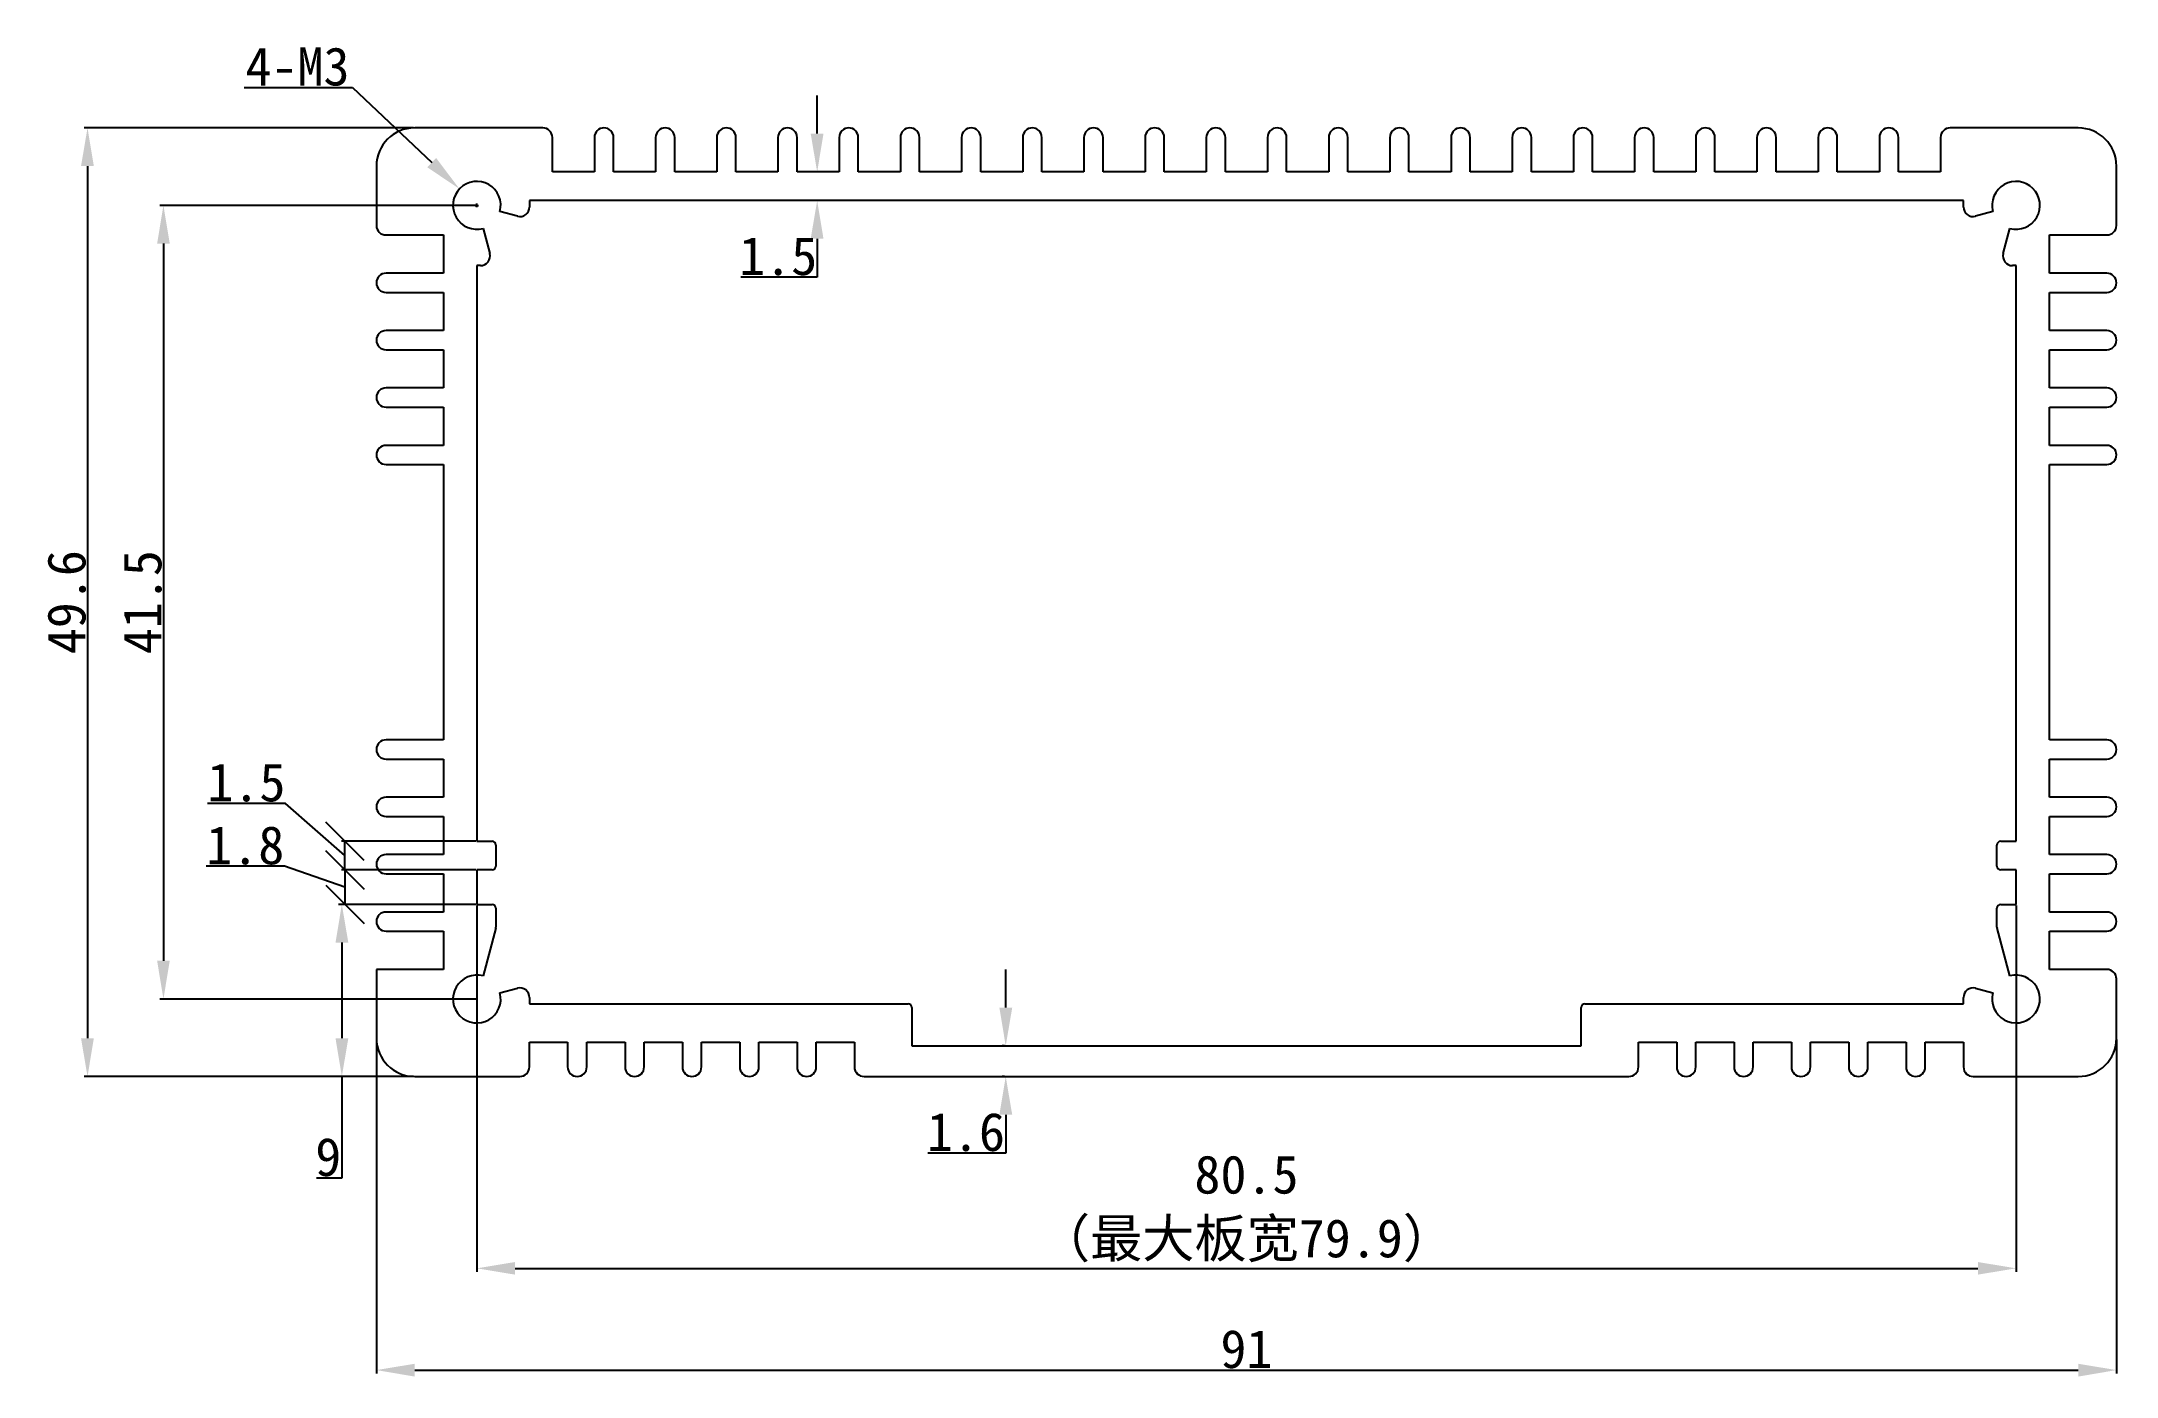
# Model space of a CAD drawing. Header units: inches. Extents: x 196 to 305, y 89 to 159.
import ezdxf

# ---------------------------------------------------------------- set-up
doc = ezdxf.new("R2010")
doc.units = ezdxf.units.IN
doc.header["$MEASUREMENT"] = 0
doc.layers.add('1', color=30, linetype='Continuous')
doc.styles.get("Standard").update_dxf_attribs({"font": 'simhei.ttf'})
doc.dimstyles.get("Standard").update_dxf_attribs({"dimtxt": 2, "dimasz": 2, "dimexe": 0.18, "dimexo": 0.0625, "dimgap": 0.09, "dimtad": 1, "dimtoh": 1, "dimdec": 1, "dimzin": 0, "dimdsep": 46, "dimtxsty": 'Standard', "dimcen": 0.09, "dimadec": 0, "dimazin": 0, "dimtfac": 1, "dimtdec": 1, "dimtofl": 0, "dimtmove": 0, "dimatfit": 3, "dimfxl": 1, "dimtolj": 1, "dimtzin": 0, "dimarcsym": 0})
doc.dimstyles.new('副本 Standard', dxfattribs={"dimtxt": 2, "dimasz": 2, "dimexe": 0.18, "dimexo": 0.0625, "dimgap": 0.09, "dimtad": 1, "dimtoh": 1, "dimdec": 0, "dimzin": 0, "dimdsep": 46, "dimtxsty": 'Standard', "dimcen": 0.09, "dimadec": 0, "dimazin": 0, "dimtfac": 1, "dimtdec": 0, "dimtofl": 0, "dimtmove": 0, "dimatfit": 3, "dimfxl": 1, "dimtolj": 1, "dimtzin": 0, "dimarcsym": 0})

# ---------------------------------------------------------------- blocks, each defined once
blk = doc.blocks.new('*D139')
at = {"layer": '1', "color": 0, "lineweight": -2, "transparency": 16777216}
for p, q in [((219.26, 114.06), (219.26, 94.91)), ((299.76, 114.06), (299.76, 94.91)), ((221.26, 95.09), (297.76, 95.09))]:
    blk.add_line(p, q, dxfattribs=at)
at = {"layer": '1', "color": 0, "transparency": 16777216}
for points in [[(221.26, 95.42), (221.26, 94.76), (219.26, 95.09)], [(297.76, 95.42), (297.76, 94.76), (299.76, 95.09)]]:
    blk.add_solid(points, dxfattribs=at)
at = {"layer": 'Defpoints', "color": 0, "transparency": 16777216}
for p in [(219.26, 114.12), (299.76, 114.12), (299.76, 95.09)]:
    blk.add_point(p, dxfattribs=at)
at = {"layer": '1', "color": 0, "transparency": 16777216, "insert": (259.51, 98.2), "char_height": 2, "attachment_point": 5}
blk.add_mtext('\\A1;80.5\\P（最大板宽79.9）', dxfattribs=at)
blk = doc.blocks.new('*D140')
at = {"color": 0, "lineweight": -2, "transparency": 16777216}
for p, q in [((214.01, 107.06), (214.01, 89.59)), ((305.01, 107.06), (305.01, 89.59)), ((216.01, 89.77), (303.01, 89.77))]:
    blk.add_line(p, q, dxfattribs=at)
at = {"color": 0, "transparency": 16777216}
for points in [[(216.01, 90.1), (216.01, 89.43), (214.01, 89.77)], [(303.01, 90.1), (303.01, 89.43), (305.01, 89.77)]]:
    blk.add_solid(points, dxfattribs=at)
at = {"layer": 'Defpoints', "color": 0, "transparency": 16777216}
for p in [(214.01, 107.12), (305.01, 107.12), (305.01, 89.77)]:
    blk.add_point(p, dxfattribs=at)
at = {"color": 0, "transparency": 16777216, "insert": (259.51, 90.86), "char_height": 2, "attachment_point": 5}
blk.add_mtext('\\A1;91', dxfattribs=at)
blk = doc.blocks.new('*D141')
at = {"color": 0, "lineweight": -2, "transparency": 16777216}
for p, q in [((246.92, 108.72), (246.92, 110.72)), ((246.86, 106.72), (246.74, 106.72)), ((246.86, 105.12), (246.74, 105.12)), ((246.92, 103.12), (246.92, 101.12)), ((246.92, 101.12), (242.85, 101.12))]:
    blk.add_line(p, q, dxfattribs=at)
at = {"color": 0, "transparency": 16777216}
for points in [[(246.59, 108.72), (247.26, 108.72), (246.92, 106.72)], [(246.59, 103.12), (247.26, 103.12), (246.92, 105.12)]]:
    blk.add_solid(points, dxfattribs=at)
at = {"layer": 'Defpoints', "color": 0, "transparency": 16777216}
for p in [(246.92, 106.72), (246.92, 105.12), (246.92, 105.12)]:
    blk.add_point(p, dxfattribs=at)
at = {"color": 0, "transparency": 16777216, "insert": (244.84, 102.21), "char_height": 2, "attachment_point": 5}
blk.add_mtext('\\A1;1.6', dxfattribs=at)
blk = doc.blocks.new('*D142')
at = {"color": 0, "lineweight": -2, "transparency": 16777216}
for p, q in [((237.06, 154.42), (237.06, 156.42)), ((237, 152.42), (236.88, 152.42)), ((237, 150.92), (236.88, 150.92)), ((237.06, 148.92), (237.06, 146.92)), ((237.06, 146.92), (233.07, 146.92))]:
    blk.add_line(p, q, dxfattribs=at)
at = {"color": 0, "transparency": 16777216}
for points in [[(236.72, 154.42), (237.39, 154.42), (237.06, 152.42)], [(236.72, 148.92), (237.39, 148.92), (237.06, 150.92)]]:
    blk.add_solid(points, dxfattribs=at)
at = {"layer": 'Defpoints', "color": 0, "transparency": 16777216}
for p in [(237.06, 152.42), (237.06, 150.92), (237.06, 150.92)]:
    blk.add_point(p, dxfattribs=at)
at = {"color": 0, "transparency": 16777216, "insert": (235.02, 148.01), "char_height": 2, "attachment_point": 5}
blk.add_mtext('\\A1;1.5', dxfattribs=at)
blk = doc.blocks.new('*D143')
at = {"color": 0, "lineweight": -2, "transparency": 16777216}
for p, q in [((207.09, 156.83), (212.76, 156.83)), ((212.76, 156.83), (216.9, 152.91)), ((219.17, 150.67), (219.35, 150.67)), ((219.26, 150.58), (219.26, 150.76))]:
    blk.add_line(p, q, dxfattribs=at)
at = {"color": 0, "transparency": 16777216}
blk.add_solid([(217.13, 153.15), (216.67, 152.66), (218.35, 151.53)], dxfattribs=at)
at = {"layer": 'Defpoints', "color": 0, "transparency": 16777216}
for p in [(218.35, 151.53), (219.26, 150.67)]:
    blk.add_point(p, dxfattribs=at)
at = {"color": 0, "transparency": 16777216, "insert": (209.88, 157.92), "char_height": 2, "attachment_point": 5}
blk.add_mtext('\\A1;4-M3', dxfattribs=at)
blk = doc.blocks.new('*D144')
at = {"color": 0, "lineweight": -2, "transparency": 16777216}
for p, q in [((219.2, 150.67), (202.69, 150.67)), ((202.87, 148.67), (202.87, 111.17)), ((219.2, 109.17), (202.69, 109.17))]:
    blk.add_line(p, q, dxfattribs=at)
at = {"color": 0, "transparency": 16777216}
for points in [[(202.54, 148.67), (203.2, 148.67), (202.87, 150.67)], [(202.54, 111.17), (203.2, 111.17), (202.87, 109.17)]]:
    blk.add_solid(points, dxfattribs=at)
at = {"layer": 'Defpoints', "color": 0, "transparency": 16777216}
for p in [(219.26, 150.67), (202.87, 109.17), (219.26, 109.17)]:
    blk.add_point(p, dxfattribs=at)
at = {"color": 0, "transparency": 16777216, "insert": (201.78, 129.92), "char_height": 2, "attachment_point": 5, "rotation": 90}
blk.add_mtext('\\A1;41.5', dxfattribs=at)
blk = doc.blocks.new('*D145')
at = {"color": 0, "lineweight": -2, "transparency": 16777216}
for p, q in [((215.95, 154.72), (198.72, 154.72)), ((198.9, 152.72), (198.9, 107.12)), ((215.95, 105.12), (198.72, 105.12))]:
    blk.add_line(p, q, dxfattribs=at)
at = {"color": 0, "transparency": 16777216}
for points in [[(198.56, 152.72), (199.23, 152.72), (198.9, 154.72)], [(198.56, 107.12), (199.23, 107.12), (198.9, 105.12)]]:
    blk.add_solid(points, dxfattribs=at)
at = {"layer": 'Defpoints', "color": 0, "transparency": 16777216}
for p in [(216.01, 154.72), (198.9, 105.12), (216.01, 105.12)]:
    blk.add_point(p, dxfattribs=at)
at = {"color": 0, "transparency": 16777216, "insert": (197.81, 129.92), "char_height": 2, "attachment_point": 5, "rotation": 90}
blk.add_mtext('\\A1;49.6', dxfattribs=at)
blk = doc.blocks.new('*D146')
at = {"color": 0, "lineweight": -2, "transparency": 16777216}
for p, q in [((219.2, 114.12), (212.02, 114.12)), ((212.2, 112.12), (212.2, 107.12)), ((215.95, 105.12), (212.02, 105.12)), ((212.2, 105.12), (212.2, 99.81)), ((212.2, 99.81), (210.88, 99.81))]:
    blk.add_line(p, q, dxfattribs=at)
at = {"color": 0, "transparency": 16777216}
for points in [[(211.87, 112.12), (212.54, 112.12), (212.2, 114.12)], [(211.87, 107.12), (212.54, 107.12), (212.2, 105.12)]]:
    blk.add_solid(points, dxfattribs=at)
at = {"layer": 'Defpoints', "color": 0, "transparency": 16777216}
for p in [(219.26, 114.12), (212.2, 105.12), (216.01, 105.12)]:
    blk.add_point(p, dxfattribs=at)
at = {"color": 0, "transparency": 16777216, "insert": (211.49, 100.9), "char_height": 2, "attachment_point": 5}
blk.add_mtext('\\A1;9', dxfattribs=at)
blk = doc.blocks.new('_Oblique')
at = {"color": 0, "linetype": 'ByBlock', "lineweight": -2}
blk.add_line((-0.5, -0.5), (0.5, 0.5), dxfattribs=at)
blk = doc.blocks.new('*D147')
at = {"color": 0, "lineweight": -2, "transparency": 16777216}
for p, q in [((209.2, 116.11), (205.11, 116.11)), ((212.36, 115.02), (209.2, 116.11)), ((219.2, 115.92), (212.18, 115.92)), ((212.36, 115.92), (212.36, 114.12)), ((219.2, 114.12), (212.18, 114.12))]:
    blk.add_line(p, q, dxfattribs=at)
at = {"layer": 'Defpoints', "color": 0, "transparency": 16777216}
for p in [(219.26, 115.92), (212.36, 114.12), (219.26, 114.12)]:
    blk.add_point(p, dxfattribs=at)
at = {"color": 0, "lineweight": -2, "transparency": 16777216, "xscale": 2, "yscale": 2, "zscale": 2}
for p, rotation in [((212.36, 115.92), 90), ((212.36, 114.12), 270)]:
    blk.add_blockref('_Oblique', p, dxfattribs=dict(at, rotation=rotation))
at = {"color": 0, "transparency": 16777216, "insert": (207.15, 117.2), "char_height": 2, "attachment_point": 5}
blk.add_mtext('\\A1;1.8', dxfattribs=at)
blk = doc.blocks.new('*D148')
at = {"color": 0, "lineweight": -2, "transparency": 16777216}
for p, q in [((209.25, 119.4), (205.17, 119.4)), ((212.36, 116.67), (209.25, 119.4)), ((219.2, 117.42), (212.18, 117.42)), ((212.36, 115.92), (212.36, 117.42)), ((219.2, 115.92), (212.18, 115.92))]:
    blk.add_line(p, q, dxfattribs=at)
at = {"layer": 'Defpoints', "color": 0, "transparency": 16777216}
for p in [(212.36, 117.42), (219.26, 117.42), (219.26, 115.92)]:
    blk.add_point(p, dxfattribs=at)
at = {"color": 0, "lineweight": -2, "transparency": 16777216, "xscale": 2, "yscale": 2, "zscale": 2}
for p, rotation in [((212.36, 117.42), 90), ((212.36, 115.92), 270)]:
    blk.add_blockref('_Oblique', p, dxfattribs=dict(at, rotation=rotation))
at = {"color": 0, "transparency": 16777216, "insert": (207.21, 120.49), "char_height": 2, "attachment_point": 5}
blk.add_mtext('\\A1;1.5', dxfattribs=at)

msp = doc.modelspace()

# ---------------------------------------------------------------- linework, layer by layer
at = {"color": 7, "linetype": 'Continuous', "lineweight": 25}
for p, q in [((222.71, 154.72), (216.01, 154.72)), ((223.21, 152.42), (223.21, 154.22)), ((225.41, 154.22), (225.41, 152.42)), ((226.41, 152.42), (226.41, 154.22)), ((228.61, 154.22), (228.61, 152.42)), ((229.61, 152.42), (229.61, 154.22)), ((231.81, 154.22), (231.81, 152.42)), ((232.81, 152.42), (232.81, 154.22)), ((235.01, 154.22), (235.01, 152.42)), ((236.01, 152.42), (236.01, 154.22)), ((238.21, 154.22), (238.21, 152.42)), ((239.21, 152.42), (239.21, 154.22)), ((241.41, 154.22), (241.41, 152.42)), ((242.41, 152.42), (242.41, 154.22)), ((244.61, 154.22), (244.61, 152.42)), ((245.61, 152.42), (245.61, 154.22)), ((247.81, 154.22), (247.81, 152.42)), ((248.81, 152.42), (248.81, 154.22)), ((251.01, 154.22), (251.01, 152.42)), ((252.01, 152.42), (252.01, 154.22)), ((254.21, 154.22), (254.21, 152.42)), ((255.21, 152.42), (255.21, 154.22)), ((257.41, 154.22), (257.41, 152.42)), ((258.41, 152.42), (258.41, 154.22)), ((260.61, 154.22), (260.61, 152.42)), ((261.61, 152.42), (261.61, 154.22)), ((263.81, 154.22), (263.81, 152.42)), ((264.81, 152.42), (264.81, 154.22)), ((267.01, 154.22), (267.01, 152.42)), ((268.01, 152.42), (268.01, 154.22)), ((270.21, 154.22), (270.21, 152.42)), ((271.21, 152.42), (271.21, 154.22)), ((273.41, 154.22), (273.41, 152.42)), ((274.41, 152.42), (274.41, 154.22)), ((276.61, 154.22), (276.61, 152.42)), ((277.61, 152.42), (277.61, 154.22)), ((279.81, 154.22), (279.81, 152.42)), ((280.81, 152.42), (280.81, 154.22)), ((283.01, 154.22), (283.01, 152.42)), ((284.01, 152.42), (284.01, 154.22)), ((286.21, 154.22), (286.21, 152.42)), ((287.21, 152.42), (287.21, 154.22)), ((289.41, 154.22), (289.41, 152.42)), ((290.41, 152.42), (290.41, 154.22)), ((292.61, 154.22), (292.61, 152.42)), ((293.61, 152.42), (293.61, 154.22)), ((295.81, 154.22), (295.81, 152.42)), ((303.01, 154.72), (296.31, 154.72)), ((214.01, 152.72), (214.01, 149.62)), ((225.41, 152.42), (223.21, 152.42)), ((228.61, 152.42), (226.41, 152.42)), ((231.81, 152.42), (229.61, 152.42)), ((235.01, 152.42), (232.81, 152.42)), ((238.21, 152.42), (236.01, 152.42)), ((241.41, 152.42), (239.21, 152.42)), ((244.61, 152.42), (242.41, 152.42)), ((247.81, 152.42), (245.61, 152.42)), ((251.01, 152.42), (248.81, 152.42)), ((254.21, 152.42), (252.01, 152.42)), ((257.41, 152.42), (255.21, 152.42)), ((260.61, 152.42), (258.41, 152.42)), ((263.81, 152.42), (261.61, 152.42)), ((267.01, 152.42), (264.81, 152.42)), ((270.21, 152.42), (268.01, 152.42)), ((273.41, 152.42), (271.21, 152.42)), ((276.61, 152.42), (274.41, 152.42)), ((279.81, 152.42), (277.61, 152.42)), ((283.01, 152.42), (280.81, 152.42)), ((286.21, 152.42), (284.01, 152.42)), ((289.41, 152.42), (287.21, 152.42)), ((292.61, 152.42), (290.41, 152.42)), ((295.81, 152.42), (293.61, 152.42)), ((305.01, 149.62), (305.01, 152.72)), ((297.01, 150.92), (222.01, 150.92)), ((222.01, 150.92), (222.01, 150.58)), ((297.01, 150.58), (297.01, 150.92)), ((221.38, 150.1), (220.47, 150.35)), ((298.55, 150.35), (297.64, 150.1)), ((214.51, 149.12), (217.51, 149.12)), ((217.51, 149.12), (217.51, 147.12)), ((219.59, 149.46), (219.94, 148.15)), ((299.09, 148.15), (299.44, 149.46)), ((301.51, 149.12), (304.51, 149.12)), ((301.51, 147.12), (301.51, 149.12)), ((217.51, 147.12), (214.51, 147.12)), ((219.45, 147.52), (219.26, 147.52)), ((219.26, 147.52), (219.26, 117.42)), ((299.76, 147.52), (299.57, 147.52)), ((299.76, 117.42), (299.76, 147.52)), ((304.51, 147.12), (301.51, 147.12)), ((214.51, 146.12), (217.51, 146.12)), ((217.51, 146.12), (217.51, 144.12)), ((301.51, 146.12), (304.51, 146.12)), ((301.51, 144.12), (301.51, 146.12)), ((217.51, 144.12), (214.51, 144.12)), ((304.51, 144.12), (301.51, 144.12)), ((214.51, 143.12), (217.51, 143.12)), ((217.51, 143.12), (217.51, 141.12)), ((301.51, 143.12), (304.51, 143.12)), ((301.51, 141.12), (301.51, 143.12)), ((217.51, 141.12), (214.51, 141.12)), ((304.51, 141.12), (301.51, 141.12)), ((214.51, 140.12), (217.51, 140.12)), ((217.51, 140.12), (217.51, 138.12)), ((301.51, 140.12), (304.51, 140.12)), ((301.51, 138.12), (301.51, 140.12)), ((217.51, 138.12), (214.51, 138.12)), ((304.51, 138.12), (301.51, 138.12)), ((214.51, 137.12), (217.51, 137.12)), ((217.51, 137.12), (217.51, 122.72)), ((301.51, 137.12), (304.51, 137.12)), ((301.51, 122.72), (301.51, 137.12)), ((217.51, 122.72), (214.51, 122.72)), ((304.51, 122.72), (301.51, 122.72)), ((214.51, 121.72), (217.51, 121.72)), ((217.51, 121.72), (217.51, 119.72)), ((301.51, 121.72), (304.51, 121.72)), ((301.51, 119.72), (301.51, 121.72)), ((217.51, 119.72), (214.51, 119.72)), ((304.51, 119.72), (301.51, 119.72)), ((214.51, 118.72), (217.51, 118.72)), ((217.51, 118.72), (217.51, 116.72)), ((301.51, 118.72), (304.51, 118.72)), ((301.51, 116.72), (301.51, 118.72)), ((219.26, 117.42), (220.06, 117.42)), ((220.26, 117.22), (220.26, 116.12)), ((298.76, 116.12), (298.76, 117.22)), ((298.96, 117.42), (299.76, 117.42)), ((217.51, 116.72), (214.51, 116.72)), ((304.51, 116.72), (301.51, 116.72)), ((214.51, 115.72), (217.51, 115.72)), ((217.51, 115.72), (217.51, 113.72)), ((220.06, 115.92), (219.26, 115.92)), ((219.26, 115.92), (219.26, 114.12)), ((299.76, 115.92), (298.96, 115.92)), ((299.76, 114.12), (299.76, 115.92)), ((301.51, 115.72), (304.51, 115.72)), ((301.51, 113.72), (301.51, 115.72)), ((219.26, 114.12), (220.06, 114.12)), ((298.96, 114.12), (299.76, 114.12)), ((217.51, 113.72), (214.51, 113.72)), ((220.26, 112.88), (219.59, 110.38)), ((220.26, 113.92), (220.26, 112.93)), ((298.76, 112.93), (298.76, 113.92)), ((299.44, 110.38), (298.77, 112.88)), ((304.51, 113.72), (301.51, 113.72)), ((214.51, 112.72), (217.51, 112.72)), ((217.51, 112.72), (217.51, 110.72)), ((301.51, 112.72), (304.51, 112.72)), ((301.51, 110.72), (301.51, 112.72)), ((214.01, 110.72), (214.01, 107.12)), ((217.51, 110.72), (214.01, 110.72)), ((304.51, 110.72), (301.51, 110.72)), ((220.47, 109.49), (221.38, 109.74)), ((297.64, 109.74), (298.55, 109.49)), ((305.01, 107.12), (305.01, 110.22)), ((222.01, 109.25), (222.01, 108.92)), ((222.01, 108.92), (241.81, 108.92)), ((242.01, 108.72), (242.01, 106.72)), ((277.01, 106.72), (277.01, 108.72)), ((277.21, 108.92), (297.01, 108.92)), ((297.01, 108.92), (297.01, 109.25)), ((222.01, 106.92), (224.01, 106.92)), ((222.01, 105.62), (222.01, 106.92)), ((224.01, 106.92), (224.01, 105.62)), ((225.01, 106.92), (227.01, 106.92)), ((225.01, 105.62), (225.01, 106.92)), ((227.01, 106.92), (227.01, 105.62)), ((228.01, 106.92), (230.01, 106.92)), ((228.01, 105.62), (228.01, 106.92)), ((230.01, 106.92), (230.01, 105.62)), ((231.01, 106.92), (233.01, 106.92)), ((231.01, 105.62), (231.01, 106.92)), ((233.01, 106.92), (233.01, 105.62)), ((234.01, 106.92), (236.01, 106.92)), ((234.01, 105.62), (234.01, 106.92)), ((236.01, 106.92), (236.01, 105.62)), ((237.01, 106.92), (239.01, 106.92)), ((237.01, 105.62), (237.01, 106.92)), ((239.01, 106.92), (239.01, 105.62)), ((242.01, 106.72), (277.01, 106.72)), ((280.01, 106.92), (282.01, 106.92)), ((280.01, 105.62), (280.01, 106.92)), ((282.01, 106.92), (282.01, 105.62)), ((283.01, 106.92), (285.01, 106.92)), ((283.01, 105.62), (283.01, 106.92)), ((285.01, 106.92), (285.01, 105.62)), ((286.01, 106.92), (288.01, 106.92)), ((286.01, 105.62), (286.01, 106.92)), ((288.01, 106.92), (288.01, 105.62)), ((289.01, 106.92), (291.01, 106.92)), ((289.01, 105.62), (289.01, 106.92)), ((291.01, 106.92), (291.01, 105.62)), ((292.01, 106.92), (294.01, 106.92)), ((292.01, 105.62), (292.01, 106.92)), ((294.01, 106.92), (294.01, 105.62)), ((295.01, 106.92), (297.01, 106.92)), ((295.01, 105.62), (295.01, 106.92)), ((297.01, 106.92), (297.01, 105.62)), ((216.01, 105.12), (221.51, 105.12)), ((239.51, 105.12), (279.51, 105.12)), ((297.51, 105.12), (303.01, 105.12))]:
    msp.add_line(p, q, dxfattribs=at)
for centre, radius, start, end in [((216.01, 152.72), 2, 90, 180), ((222.71, 154.22), 0.5, 0, 90), ((225.91, 154.22), 0.5, 0, 180), ((229.11, 154.22), 0.5, 0, 180), ((232.31, 154.22), 0.5, 0, 180), ((235.51, 154.22), 0.5, 0, 180), ((238.71, 154.22), 0.5, 0, 180), ((241.91, 154.22), 0.5, 0, 180), ((245.11, 154.22), 0.5, 0, 180), ((248.31, 154.22), 0.5, 0, 180), ((251.51, 154.22), 0.5, 0, 180), ((254.71, 154.22), 0.5, 0, 180), ((257.91, 154.22), 0.5, 0, 180), ((261.11, 154.22), 0.5, 0, 180), ((264.31, 154.22), 0.5, 0, 180), ((267.51, 154.22), 0.5, 0, 180), ((270.71, 154.22), 0.5, 0, 180), ((273.91, 154.22), 0.5, 0, 180), ((277.11, 154.22), 0.5, 0, 180), ((280.31, 154.22), 0.5, 0, 180), ((283.51, 154.22), 0.5, 0, 180), ((286.71, 154.22), 0.5, 0, 180), ((289.91, 154.22), 0.5, 0, 180), ((293.11, 154.22), 0.5, 0, 180), ((296.31, 154.22), 0.5, 90, 180), ((303.01, 152.72), 2, 0, 90), ((219.26, 150.67), 1.25, 345, 285), ((299.76, 150.67), 1.25, 255, 195), ((221.51, 150.58), 0.5, 255, 0), ((297.51, 150.58), 0.5, 180, 285), ((214.51, 149.62), 0.5, 180, 270), ((304.51, 149.62), 0.5, 270, 0), ((219.45, 148.02), 0.5, 270, 15), ((299.57, 148.02), 0.5, 165, 270), ((214.51, 146.62), 0.5, 90, 270), ((304.51, 146.62), 0.5, 270, 90), ((214.51, 143.62), 0.5, 90, 270), ((304.51, 143.62), 0.5, 270, 90), ((214.51, 140.62), 0.5, 90, 270), ((304.51, 140.62), 0.5, 270, 90), ((214.51, 137.62), 0.5, 90, 270), ((304.51, 137.62), 0.5, 270, 90), ((214.51, 122.22), 0.5, 90, 270), ((304.51, 122.22), 0.5, 270, 90), ((214.51, 119.22), 0.5, 90, 270), ((304.51, 119.22), 0.5, 270, 90), ((220.06, 117.22), 0.2, 0, 90), ((298.96, 117.22), 0.2, 90, 180), ((214.51, 116.22), 0.5, 90, 270), ((220.06, 116.12), 0.2, 270, 0), ((298.96, 116.12), 0.2, 180, 270), ((304.51, 116.22), 0.5, 270, 90), ((220.06, 113.92), 0.2, 0, 90), ((298.96, 113.92), 0.2, 90, 180), ((214.51, 113.22), 0.5, 90, 270), ((220.06, 112.93), 0.2, 345, 0), ((298.96, 112.93), 0.2, 180, 195), ((304.51, 113.22), 0.5, 270, 90), ((304.51, 110.22), 0.5, 0, 90), ((219.26, 109.17), 1.25, 75, 15), ((221.51, 109.25), 0.5, 0, 105), ((297.51, 109.25), 0.5, 75, 180), ((299.76, 109.17), 1.25, 165, 105), ((241.81, 108.72), 0.2, 0, 90), ((277.21, 108.72), 0.2, 90, 180), ((216.01, 107.12), 2, 180, 270), ((303.01, 107.12), 2, 270, 0), ((221.51, 105.62), 0.5, 270, 0), ((224.51, 105.62), 0.5, 180, 0), ((227.51, 105.62), 0.5, 180, 0), ((230.51, 105.62), 0.5, 180, 0), ((233.51, 105.62), 0.5, 180, 0), ((236.51, 105.62), 0.5, 180, 0), ((239.51, 105.62), 0.5, 180, 270), ((279.51, 105.62), 0.5, 270, 0), ((282.51, 105.62), 0.5, 180, 0), ((285.51, 105.62), 0.5, 180, 0), ((288.51, 105.62), 0.5, 180, 0), ((291.51, 105.62), 0.5, 180, 0), ((294.51, 105.62), 0.5, 180, 0), ((297.51, 105.62), 0.5, 180, 270)]:
    msp.add_arc(centre, radius, start, end, dxfattribs=at)

# ---------------------------------------------------------------- dimensions: what is measured, and where the dimension line sits
dim = msp.add_radius_dim(center=(219.26, 150.67), mpoint=(218.35, 151.53), text='4-M3', dimstyle='Standard')
dim.commit()
dim.dimension.update_dxf_attribs({"geometry": '*D143', "text_midpoint": (209.88, 156.83), "dimtype": 164})
for base, p1, p2, angle, picture, middle in [((237.06, 150.92), (237.06, 152.42), (237.06, 150.92), 270, '*D142', (235.02, 148.01)), ((246.92, 105.12), (246.92, 106.72), (246.92, 105.12), 90, '*D141', (244.84, 102.21))]:
    dim = msp.add_linear_dim(base=base, p1=p1, p2=p2, angle=angle, dimstyle='Standard')
    dim.commit()
    dim.dimension.update_dxf_attribs({"geometry": picture, "text_midpoint": middle})
for base, p1, p2, angle, dimstyle, picture, middle in [((198.9, 105.12), (216.01, 154.72), (216.01, 105.12), 270, 'Standard', '*D145', (198.9, 129.92)), ((202.87, 109.17), (219.26, 150.67), (219.26, 109.17), 90, 'Standard', '*D144', (202.87, 129.92)), ((212.2, 105.12), (219.26, 114.12), (216.01, 105.12), 90, '副本 Standard', '*D146', (211.49, 99.81))]:
    dim = msp.add_linear_dim(base=base, p1=p1, p2=p2, angle=angle, dimstyle=dimstyle)
    dim.commit()
    dim.dimension.update_dxf_attribs({"geometry": picture, "text_midpoint": middle, "dimtype": 160})
for base, p2, picture, middle in [((212.36, 117.42), (219.26, 117.42), '*D148', (209.16, 119.4)), ((212.36, 114.12), (219.26, 114.12), '*D147', (209.11, 116.11))]:
    dim = msp.add_linear_dim(base=base, p1=(219.26, 115.92), p2=p2, angle=90, dimstyle='Standard', override={"dimblk1": 'Oblique', "dimblk2": 'Oblique', "dimsah": 1, "dimtmove": 1})
    dim.commit()
    dim.dimension.update_dxf_attribs({"geometry": picture, "text_midpoint": middle, "dimtype": 160})
dim = msp.add_linear_dim(base=(305.01, 89.77), p1=(214.01, 107.12), p2=(305.01, 107.12), dimstyle='副本 Standard')
dim.commit()
dim.dimension.update_dxf_attribs({"geometry": '*D140', "text_midpoint": (259.51, 90.86)})
at = {"layer": '1'}
dim = msp.add_linear_dim(base=(299.76, 95.09), p1=(219.26, 114.12), p2=(299.76, 114.12), text='<>\\P（最大板宽79.9）', dimstyle='Standard', dxfattribs=at)
dim.commit()
dim.dimension.update_dxf_attribs({"geometry": '*D139', "text_midpoint": (259.51, 95.09), "dimtype": 160})

doc.saveas('drawing.dxf')
